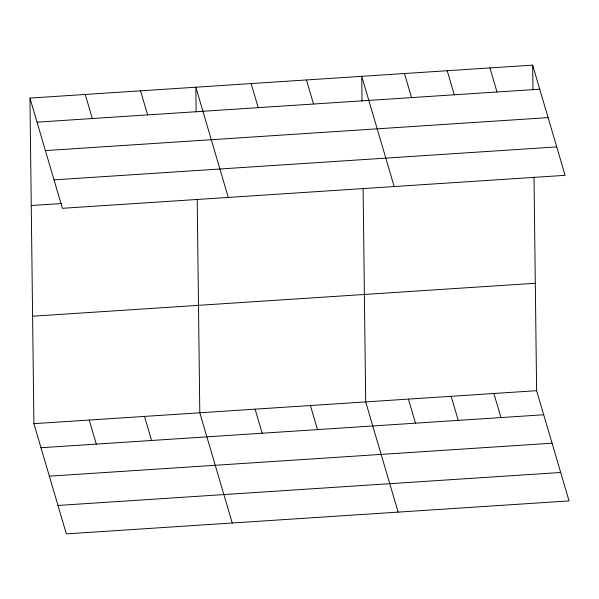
<?xml version="1.0" encoding="UTF-8"?>
<svg xmlns="http://www.w3.org/2000/svg" width="599" height="599" viewBox="0 0 599 599"><rect width="100%" height="100%" fill="white"/><g stroke="black" fill="none" stroke-linecap="round" stroke-linejoin="round"><path stroke-width="0.9" d="M29.95 98.086L532.653 65.119L565.097 175.335L62.386 208.31L29.95 98.086L33.903 423.665L66.347 533.881L569.05 500.914L536.614 390.69L534.016 177.169M37.033 122.159L539.736 89.191M45.404 150.589L548.107 117.621M54.022 179.88L556.726 146.912M31.253 205.524L61.667 203.533M32.601 316.22L535.304 283.252M33.903 423.665L536.614 390.69M40.987 447.73L543.697 414.763M49.358 476.16L552.061 443.193M57.976 505.451L560.686 472.484M489.922 67.919L497.013 91.991M447.198 70.719L454.282 94.792M404.467 73.527L411.55 97.6M493.883 393.498L500.966 417.563M394.172 186.551L361.736 76.328L362.036 101.119M451.152 396.298L458.235 420.371M408.421 399.099L415.504 423.171M306.441 79.952L313.524 104.024M398.133 512.123L365.69 401.899L363.099 188.378M251.138 83.583L258.221 107.655M310.394 405.53L317.477 429.603M228.279 197.43L195.843 87.207L196.143 111.998M255.099 409.154L262.182 433.227M140.548 90.838L147.631 114.903M232.24 523.002L199.796 412.778L197.206 199.257M85.245 94.462L92.328 118.535M144.501 416.41L151.584 440.482M89.206 420.034L96.289 444.106M532.653 65.119L532.96 89.91"/></g></svg>
